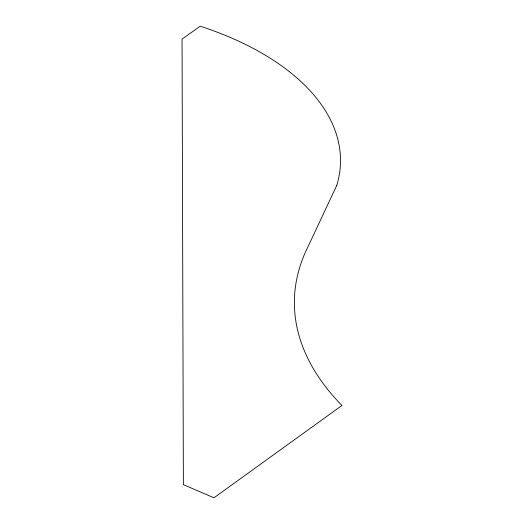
<?xml version="1.0" encoding="UTF-8"?>
<svg xmlns="http://www.w3.org/2000/svg" width="524" height="524" viewBox="0 0 524 524"><rect width="100%" height="100%" fill="white"/><g stroke="black" fill="none" stroke-linecap="round" stroke-linejoin="round"><path stroke-width="0.79" d="M336.781 185.372L305.531 251.946A388.441 213.268 1.1 0 0 341.949 405.478L213.956 497.8L183.38 484.641L182.051 39.11L200.24 26.2A277.465 152.333 1.1 0 1 336.781 185.372"/></g></svg>
